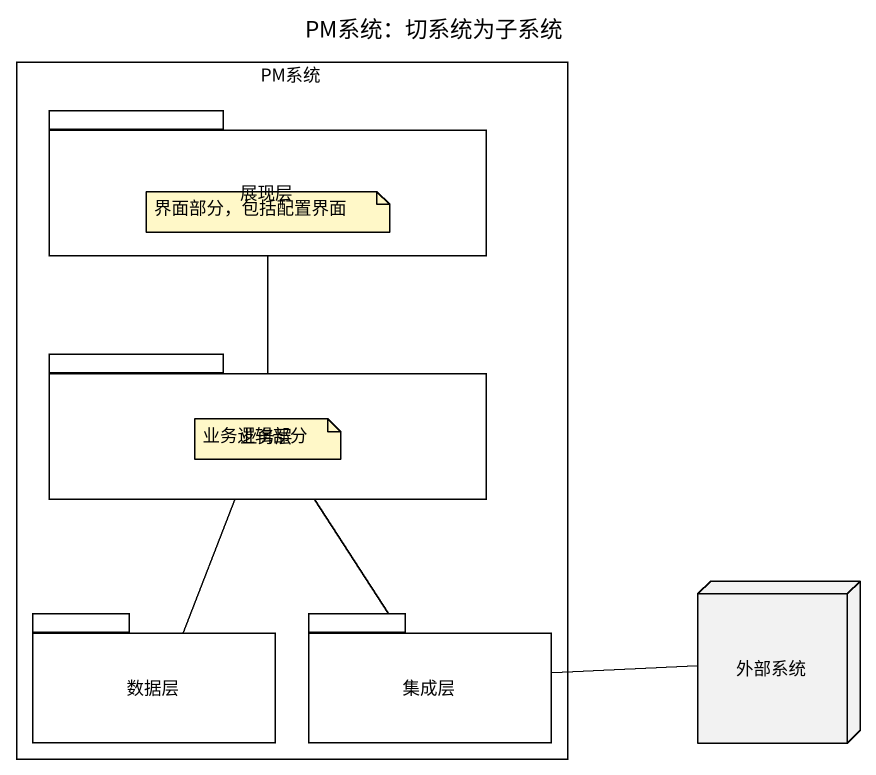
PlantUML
@startuml
title PM系统：切系统为子系统
rectangle PM系统 {
  package 展现层 {
  }
  package 业务层 {
  }
  package 数据层 {
  }
  package 集成层 {
  }
}
node 外部系统
业务层 -up- 展现层
数据层 -up- 业务层
集成层 -up- 业务层
外部系统 -left- 集成层
note as N1
  界面部分，包括配置界面
end note
note as N2
  业务逻辑部分
end note
@enduml
